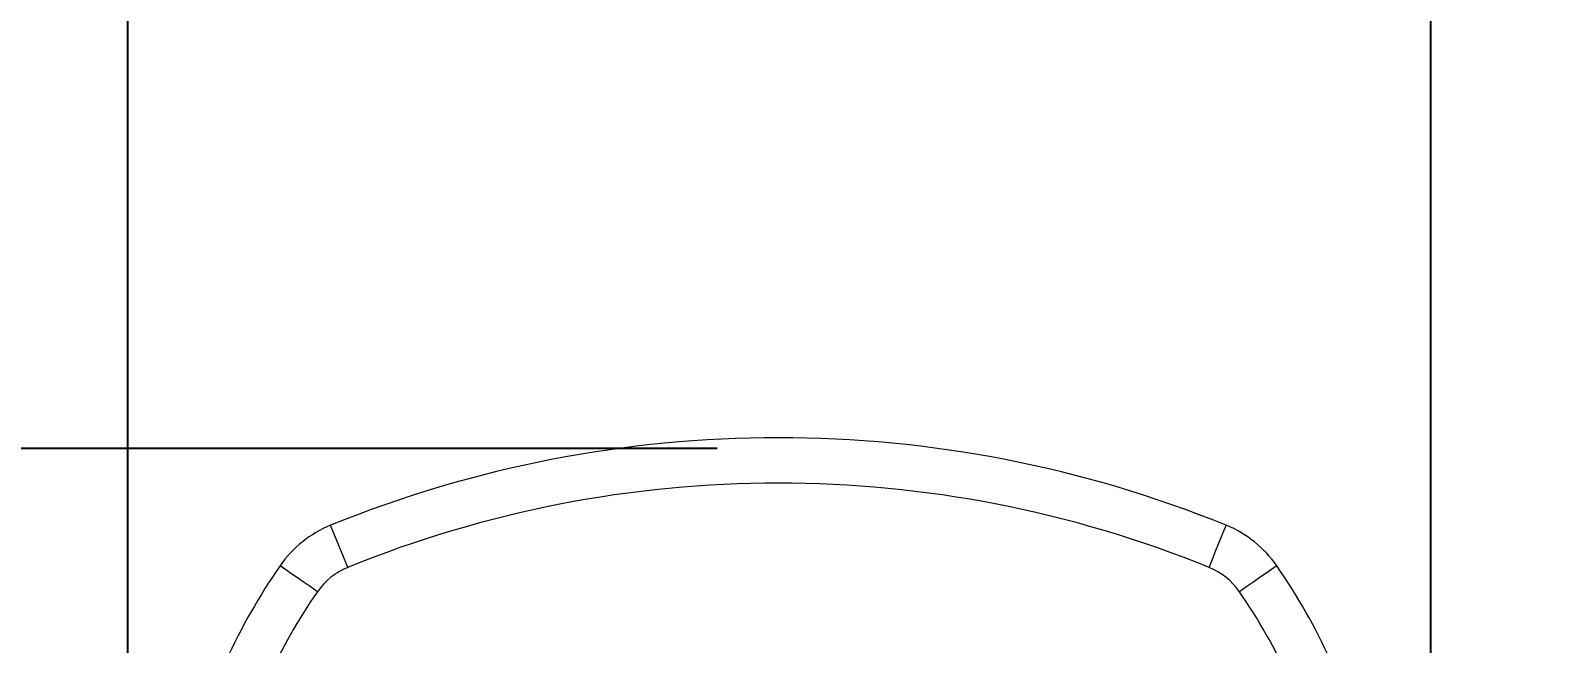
# Model space of a CAD drawing. Header units: inches. Extents: x 3.3 to 16.6, y 1.3 to 9.
# Drawn here: x 4.533 to 6.09, y 5.702 to 6.33 of the extents above; entities that cross this region are included whole.
import ezdxf

# ---------------------------------------------------------------- set-up
doc = ezdxf.new("R2010")
doc.units = ezdxf.units.IN
doc.header["$MEASUREMENT"] = 0
doc.layers.add('DIMENSIONS', color=1, linetype='Continuous', lineweight=15)
doc.styles.get("Standard").update_dxf_attribs({"font": 'Arial.ttf'})
doc.dimstyles.new('Standard .180IN', dxfattribs={"dimtxt": 0.18, "dimasz": 0.18, "dimexe": 0.18, "dimexo": 0.0625, "dimgap": 0.09, "dimtad": 0, "dimtih": 1, "dimtoh": 1, "dimdec": 5, "dimzin": 0, "dimdsep": 46, "dimlunit": 4, "dimtxsty": 'Standard', "dimcen": 0.09, "dimadec": 0, "dimazin": 0, "dimtfac": 1, "dimtdec": 5, "dimtofl": 0, "dimtmove": 0, "dimatfit": 3, "dimfxl": 1, "dimtolj": 1, "dimtzin": 0, "dimarcsym": 0})

# ---------------------------------------------------------------- blocks, each defined once
blk = doc.blocks.new('*D4')
at = {"layer": 'Defpoints', "color": 0, "transparency": 16777216}
for p in [(5.9663, 6.5191), (4.6328, 5.3718), (5.9663, 5.3718)]:
    blk.add_point(p, dxfattribs=at)
at = {"layer": 'DIMENSIONS', "color": 0, "lineweight": -2, "transparency": 16777216}
for p, q in [((5.2996, 6.5191), (5.3211, 7.6665)), ((5.3211, 7.6665), (5.5011, 7.6665)), ((4.6328, 5.4343), (4.6328, 6.6991)), ((5.9663, 5.4343), (5.9663, 6.6991)), ((4.8128, 6.5191), (5.7863, 6.5191))]:
    blk.add_line(p, q, dxfattribs=at)
at = {"layer": 'DIMENSIONS', "color": 0, "transparency": 16777216}
for points in [[(4.8128, 6.5491), (4.8128, 6.4891), (4.6328, 6.5191)], [(5.7863, 6.5491), (5.7863, 6.4891), (5.9663, 6.5191)]]:
    blk.add_solid(points, dxfattribs=at)
at = {"layer": 'DIMENSIONS', "color": 0, "transparency": 16777216, "insert": (6.2443, 7.6665), "char_height": 0.18, "attachment_point": 5}
blk.add_mtext('\\A1;1{\\H1x;\\S11/32;}"\\P [33.87 mm]', dxfattribs=at)
blk = doc.blocks.new('*D5')
at = {"layer": 'Defpoints', "color": 0, "transparency": 16777216}
for p in [(3.826, 5.9013), (5.2986, 5.9013), (5.2986, 4.5739)]:
    blk.add_point(p, dxfattribs=at)
at = {"layer": 'DIMENSIONS', "color": 0, "lineweight": -2, "transparency": 16777216}
for p, q in [((5.2361, 5.9013), (3.646, 5.9013)), ((3.826, 5.7213), (3.826, 5.6826)), ((3.826, 4.7539), (3.826, 4.7925)), ((5.2361, 4.5739), (3.646, 4.5739))]:
    blk.add_line(p, q, dxfattribs=at)
at = {"layer": 'DIMENSIONS', "color": 0, "transparency": 16777216}
for points in [[(3.796, 5.7213), (3.856, 5.7213), (3.826, 5.9013)], [(3.796, 4.7539), (3.856, 4.7539), (3.826, 4.5739)]]:
    blk.add_solid(points, dxfattribs=at)
at = {"layer": 'DIMENSIONS', "color": 0, "transparency": 16777216, "insert": (3.826, 5.2376), "char_height": 0.18, "attachment_point": 5}
blk.add_mtext('\\A1;1{\\H1x;\\S5/16;}"\\P [33.72 mm]', dxfattribs=at)

msp = doc.modelspace()

# ---------------------------------------------------------------- linework, layer by layer
at = {"color": 7, "linetype": 'Continuous', "lineweight": 15, "flags": 128}
for points in [[(4.857867, 5.779621), (4.854442, 5.788034), (4.85115, 5.796124), (4.848115, 5.80358), (4.845455, 5.810114), (4.843272, 5.815477), (4.84165, 5.819463), (4.840651, 5.821917), (4.840314, 5.822745)], [(5.739422, 5.779621), (5.742846, 5.788034), (5.746139, 5.796124), (5.749174, 5.80358), (5.751834, 5.810114), (5.754016, 5.815477), (5.755638, 5.819463), (5.756637, 5.821917), (5.756975, 5.822745)], [(4.82681, 5.75474), (4.819347, 5.759917), (4.81217, 5.764895), (4.805556, 5.769483), (4.799759, 5.773504), (4.795001, 5.776804), (4.791466, 5.779257), (4.789289, 5.780767), (4.788554, 5.781277)], [(5.808735, 5.781277), (5.808, 5.780767), (5.805823, 5.779257), (5.802288, 5.776804), (5.79753, 5.773504), (5.791733, 5.769483), (5.785119, 5.764895), (5.777942, 5.759917), (5.770478, 5.75474)]]:
    msp.add_lwpolyline(points, dxfattribs=at)
at = {"color": 7, "linetype": 'Continuous', "lineweight": 15}
for centre, radius, start, end in [((5.298644, 4.696698), 1.21575, 67.852408, 112.147592), ((5.298644, 4.696698), 1.169191, 67.852408, 112.147592), ((4.884196, 5.714935), 0.116398, 112.147592, 145.25307), ((5.713093, 5.714935), 0.116398, 34.74693, 67.852408), ((5.298644, 5.427455), 0.620792, 145.25307, 155.587744), ((4.884196, 5.714935), 0.069839, 112.147592, 145.25307), ((5.713093, 5.714935), 0.069839, 34.74693, 67.852408), ((5.298644, 5.427455), 0.620792, 24.412256, 34.74693), ((5.298644, 5.427455), 0.574233, 145.25307, 155.587744), ((5.298644, 5.427455), 0.574233, 24.412256, 34.74693)]:
    msp.add_arc(centre, radius, start, end, dxfattribs=at)

# ---------------------------------------------------------------- dimensions: what is measured, and where the dimension line sits
at = {"layer": 'DIMENSIONS'}
dim = msp.add_linear_dim(base=(5.966281, 6.519069), p1=(4.632837, 5.371846), p2=(5.966281, 5.371846), dimstyle='Standard .180IN', override={"dimpost": '\\X', "dimtmove": 1}, dxfattribs=at)
dim.commit()
dim.dimension.update_dxf_attribs({"geometry": '*D4', "text_midpoint": (5.591054, 7.666461), "dimtype": 160})
dim = msp.add_linear_dim(base=(3.825996, 5.901294), p1=(5.298644, 4.573866), p2=(5.298644, 5.901294), angle=90, dimstyle='Standard .180IN', override={"dimpost": '\\X'}, dxfattribs=at)
dim.commit()
dim.dimension.update_dxf_attribs({"geometry": '*D5', "text_midpoint": (3.825996, 5.23758), "dimtype": 160})

doc.saveas('drawing.dxf')
